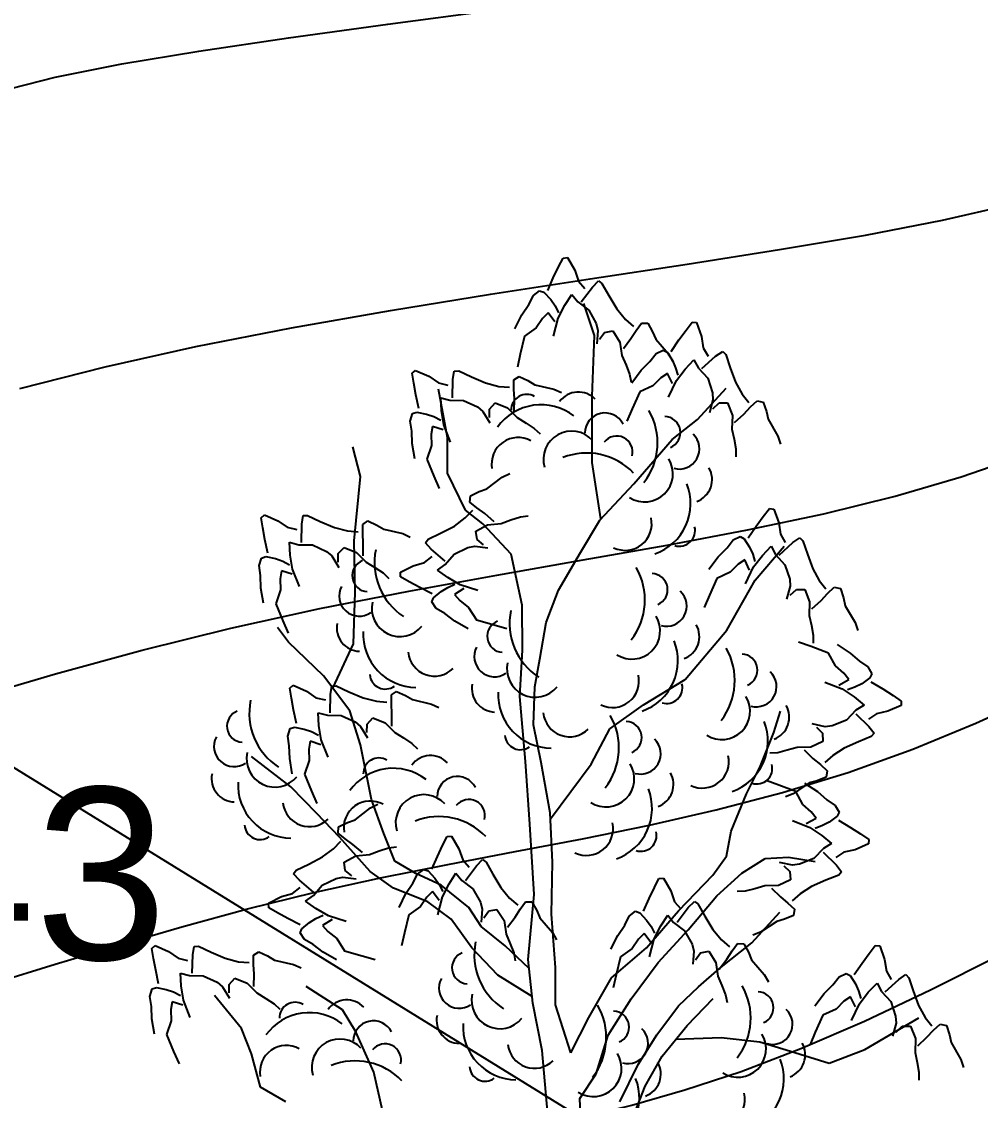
# Model space of a CAD drawing. Header units: millimetres. Extents: x 524954 to 526204, y 9523489 to 9524010.
# Drawn here: x 526092.49 to 526100.85, y 9523820.84 to 9523830.24 of the extents above; entities that cross this region are included whole.
import ezdxf
from ezdxf.enums import TextEntityAlignment as Align

# ---------------------------------------------------------------- set-up
doc = ezdxf.new("R2010")
doc.units = ezdxf.units.MM
doc.header["$PDMODE"] = 32
doc.header["$PDSIZE"] = 0.5
doc.linetypes.add('ACAD_ISO12W100', pattern=[21, 12, -3, 0, -3, 0, -3])
for name, color, linetype in [('Arbre', 34, 'ACAD_ISO12W100'), ('CN_01_00', 3, 'Continuous'), ('CN_02_00', 4, 'Continuous'), ('CN_10_00', 1, 'Continuous'), ('Route - Route de la corniche de Brazzaville - Tabulations', 7, 'Continuous'), ('TopoAlt polygo', 7, 'Continuous'), ('TOPOJIS polygo', 1, 'Continuous'), ('TopoMat polygo', 1, 'Continuous')]:
    doc.layers.add(name, color=color, linetype=linetype)
doc.styles.add('Arial 1.0', font='arial.ttf', dxfattribs={"width": 0.99, "height": 1})

# ---------------------------------------------------------------- blocks, each defined once
blk = doc.blocks.new('v088')
at = {"color": 3, "linetype": 'Continuous'}
for p, q in [((-0.0239, 12.3184), (0.0161, 12.3965)), ((0.0161, 12.3965), (0.0546, 12.3999)), ((0.0546, 12.3999), (0.1184, 12.2906)), ((-0.0686, 12.2238), (-0.0239, 12.3184)), ((0.1184, 12.2906), (0.1522, 12.1952)), ((-0.1179, 12.1126), (-0.0686, 12.2238)), ((0.1522, 12.1952), (0.2074, 12.1313)), ((0.1746, 12.0155), (0.2717, 12.1435)), ((0.2717, 12.1435), (0.3242, 12.1966)), ((0.3242, 12.1966), (0.3557, 12.1751)), ((0.3557, 12.1751), (0.415, 12.0689)), ((-0.2828, 11.9912), (-0.2428, 12.0693)), ((-0.2428, 12.0693), (-0.1881, 12.111)), ((-0.1881, 12.111), (-0.1505, 12.0986)), ((-0.1505, 12.0986), (-0.0915, 12.0354)), ((0.0317, 11.9844), (0.0922, 12.0781)), ((0.0922, 12.0781), (0.1437, 12.0135)), ((0.415, 12.0689), (0.4841, 11.9528)), ((-0.344, 11.9013), (-0.2828, 11.9912)), ((-0.0915, 12.0354), (-0.0536, 11.98)), ((-0.0536, 11.98), (-0.0225, 11.9193)), ((-0.0252, 11.8718), (0.0317, 11.9844)), ((0.1437, 12.0135), (0.2395, 11.9416)), ((0.4841, 11.9528), (0.5601, 11.8616)), ((-0.4033, 11.7804), (-0.344, 11.9013)), ((-0.1618, 11.8694), (-0.2169, 11.7884)), ((-0.1123, 11.9179), (-0.1618, 11.8694)), ((-0.0542, 11.8389), (-0.1123, 11.9179)), ((-0.066, 11.7153), (-0.0252, 11.8718)), ((0.2395, 11.9416), (0.3048, 11.8248)), ((0.5601, 11.8616), (0.6304, 11.8005)), ((-0.2169, 11.7884), (-0.3202, 11.714)), ((0.3048, 11.8248), (0.32, 11.7651)), ((0.32, 11.7651), (0.3106, 11.6498)), ((0.378, 11.7487), (0.4498, 11.7623)), ((0.4498, 11.7623), (0.5114, 11.6644)), ((0.6075, 11.6944), (0.6527, 11.7656)), ((0.6527, 11.7656), (0.6994, 11.8293)), ((0.6994, 11.8293), (0.7544, 11.828)), ((0.7544, 11.828), (0.796, 11.7537)), ((1.027, 11.683), (1.0886, 11.7676)), ((1.0886, 11.7676), (1.1424, 11.8368)), ((1.1424, 11.8368), (1.1809, 11.833)), ((1.1809, 11.833), (1.2232, 11.7138)), ((-0.3202, 11.714), (-0.3572, 11.5582)), ((0.3344, 11.6895), (0.378, 11.7487)), ((0.5114, 11.6644), (0.5299, 11.5465)), ((0.5418, 11.6075), (0.6075, 11.6944)), ((0.796, 11.7537), (0.824, 11.6885)), ((0.824, 11.6885), (0.9344, 11.5607)), ((0.9578, 11.583), (1.027, 11.683)), ((1.2232, 11.7138), (1.2386, 11.6137)), ((0.827, 11.5637), (0.8886, 11.5945)), ((0.8886, 11.5945), (0.9232, 11.5753)), ((0.9232, 11.5753), (0.9693, 11.5022)), ((1.2386, 11.6137), (1.2809, 11.5407)), ((1.3463, 11.5407), (1.4079, 11.583)), ((1.4079, 11.583), (1.4348, 11.556)), ((-0.3572, 11.5582), (-0.3824, 11.4437)), ((0.5299, 11.5465), (0.5653, 11.4632)), ((0.6962, 11.4176), (0.7732, 11.4945)), ((0.7732, 11.4945), (0.827, 11.5637)), ((0.9344, 11.5607), (0.97, 11.497)), ((0.9693, 11.5022), (0.9963, 11.4406)), ((1.0809, 11.4291), (1.1578, 11.5099)), ((1.1578, 11.5099), (1.1963, 11.4368)), ((1.2271, 11.433), (1.3463, 11.5407)), ((1.4348, 11.556), (1.4733, 11.4406)), ((-1.2987, 11.3921), (-1.2695, 11.4174)), ((-1.2853, 11.3054), (-1.2987, 11.3921)), ((-1.2695, 11.4174), (-1.1537, 11.3664)), ((-0.9434, 11.3371), (-0.9319, 11.4109)), ((-0.9319, 11.4109), (-0.8938, 11.412)), ((-0.8938, 11.412), (-0.7835, 11.3608)), ((0.5653, 11.4632), (0.5962, 11.3829)), ((0.5962, 11.3829), (0.6091, 11.3149)), ((0.6155, 11.3099), (0.6962, 11.4176)), ((0.927, 11.3906), (0.8693, 11.3522)), ((0.9693, 11.3022), (0.927, 11.3906)), ((0.9963, 11.4406), (1.0155, 11.3753)), ((1.004, 11.3291), (1.0809, 11.4291)), ((1.1963, 11.4368), (1.2771, 11.3483)), ((1.4733, 11.4406), (1.5194, 11.3137)), ((-1.266, 11.2026), (-1.2853, 11.3054)), ((-1.1537, 11.3664), (-1.0704, 11.3089)), ((-1.0704, 11.3089), (-0.9882, 11.2895)), ((-0.9469, 11.1764), (-0.9434, 11.3371)), ((-0.7835, 11.3608), (-0.6595, 11.3072)), ((-0.6595, 11.3072), (-0.5444, 11.2779)), ((-0.4131, 11.2545), (-0.4126, 11.3334)), ((-0.4126, 11.3334), (-0.3673, 11.3647)), ((-0.3673, 11.3647), (-0.2901, 11.3288)), ((-0.2901, 11.3288), (-0.2291, 11.2925)), ((-0.2291, 11.2925), (-0.0648, 11.2537)), ((0.8693, 11.3522), (0.8001, 11.2829)), ((0.9347, 11.1829), (1.004, 11.3291)), ((1.2771, 11.3483), (1.3194, 11.2214)), ((1.5194, 11.3137), (1.5771, 11.2099)), ((-1.2408, 11.0836), (-1.266, 11.2026)), ((-0.5444, 11.2779), (-0.4516, 11.2697)), ((-0.4079, 11.1703), (-0.4131, 11.2545)), ((-0.0648, 11.2537), (0.0014, 11.223)), ((0.6847, 11.2291), (0.6193, 11.0829)), ((0.8001, 11.2829), (0.6847, 11.2291)), ((1.3194, 11.2214), (1.3232, 11.1598)), ((1.5771, 11.2099), (1.6348, 11.1368)), ((-1.0503, 11.1789), (-0.9708, 11.1567)), ((-1.0444, 11.0675), (-1.0503, 11.1789)), ((-0.9708, 11.1567), (-0.851, 11.1547)), ((-0.851, 11.1547), (-0.7296, 11.0984)), ((-0.7296, 11.0984), (-0.6822, 11.0589)), ((-0.6257, 11.0796), (-0.5755, 11.1328)), ((-0.5755, 11.1328), (-0.4682, 11.0896)), ((-0.4102, 11.0614), (-0.4079, 11.1703)), ((1.3232, 11.1598), (1.2925, 11.0483)), ((1.3232, 11.0829), (1.3771, 11.1329)), ((1.3771, 11.1329), (1.4502, 11.1329)), ((1.4502, 11.1329), (1.4925, 11.0252)), ((1.5925, 11.0368), (1.6502, 11.0983)), ((1.6502, 11.0983), (1.7079, 11.1522)), ((1.7079, 11.1522), (1.7617, 11.1406)), ((1.7617, 11.1406), (1.7887, 11.0598)), ((-1.3166, 10.9752), (-1.2967, 11.0411)), ((-1.2967, 11.0411), (-1.2589, 11.0531)), ((-1.2589, 11.0531), (-1.1741, 11.0365)), ((-1.1741, 11.0365), (-1.1109, 11.0139)), ((-1.1109, 11.0139), (-1.0501, 10.983)), ((-1.0245, 10.9429), (-1.0444, 11.0675)), ((-0.6822, 11.0589), (-0.6222, 10.96)), ((-0.6263, 11.0061), (-0.6257, 11.0796)), ((-0.4682, 11.0896), (-0.3841, 11.005)), ((-0.3841, 11.005), (-0.3065, 10.9583)), ((0.6193, 11.0829), (0.5731, 10.9752)), ((1.4925, 11.0252), (1.4886, 10.906)), ((1.5117, 10.9637), (1.5925, 11.0368)), ((1.7887, 11.0598), (1.8041, 10.9906)), ((-1.3032, 10.8885), (-1.3166, 10.9752)), ((-1.122, 10.9292), (-1.1336, 10.8608)), ((-1.0286, 10.8992), (-1.122, 10.9292)), ((-0.9657, 10.7922), (-1.0245, 10.9429)), ((-0.3065, 10.9583), (-0.2344, 10.9114)), ((-0.2344, 10.9114), (-0.1841, 10.8638)), ((1.8041, 10.9906), (1.8887, 10.8444)), ((-1.3, 10.7798), (-1.3032, 10.8885)), ((-1.1336, 10.8608), (-1.1308, 10.7629)), ((1.4886, 10.906), (1.5079, 10.8175)), ((1.5079, 10.8175), (1.5233, 10.7329)), ((1.8887, 10.8444), (1.9118, 10.7752)), ((-1.2771, 10.6471), (-1.3, 10.7798)), ((-1.1308, 10.7629), (-1.1708, 10.642)), ((1.5233, 10.7329), (1.5233, 10.6636)), ((-1.1708, 10.642), (-1.1094, 10.4942)), ((-1.1094, 10.4942), (-1.0628, 10.3867)), ((-0.648, 10.3846), (-0.514, 10.4875)), ((-0.514, 10.4875), (-0.4484, 10.5194)), ((-0.7912, 10.3231), (-0.7146, 10.3603)), ((-0.7146, 10.3603), (-0.648, 10.3846)), ((-0.7957, 10.2682), (-0.7912, 10.3231)), ((-0.7348, 10.218), (-0.7957, 10.2682)), ((-2.6162, 10.1323), (-2.587, 10.1577)), ((-2.587, 10.1577), (-2.4712, 10.1066)), ((-0.8359, 10.1311), (-0.7709, 10.1978)), ((-0.6662, 10.1688), (-0.7348, 10.218)), ((-0.5833, 10.0982), (-0.6662, 10.1688)), ((1.7617, 10.1424), (1.8156, 10.2117)), ((1.8156, 10.2117), (1.8541, 10.2078)), ((1.8541, 10.2078), (1.8964, 10.0886)), ((-2.6028, 10.0456), (-2.6162, 10.1323)), ((-2.4712, 10.1066), (-2.3879, 10.0492)), ((-2.2643, 9.9167), (-2.2608, 10.0773)), ((-2.2608, 10.0773), (-2.2494, 10.1511)), ((-2.2494, 10.1511), (-2.2113, 10.1522)), ((-2.2113, 10.1522), (-2.101, 10.101)), ((-2.101, 10.101), (-1.977, 10.0475)), ((-1.7305, 9.9947), (-1.7301, 10.0737)), ((-1.7301, 10.0737), (-1.6848, 10.1049)), ((-1.6848, 10.1049), (-1.6075, 10.069)), ((-1.6075, 10.069), (-1.5466, 10.0327)), ((-0.9313, 10.0604), (-0.8359, 10.1311)), ((-0.7431, 10.0152), (-0.6418, 10.0712)), ((-0.6418, 10.0712), (-0.5231, 10.0829)), ((-0.5231, 10.0829), (-0.4378, 10.1134)), ((-0.4378, 10.1134), (-0.3559, 10.1397)), ((-0.3559, 10.1397), (-0.2873, 10.1487)), ((1.7002, 10.0578), (1.7617, 10.1424)), ((1.8964, 10.0886), (1.9118, 9.9886)), ((-2.5835, 9.9428), (-2.6028, 10.0456)), ((-2.3879, 10.0492), (-2.3057, 10.0298)), ((-1.977, 10.0475), (-1.8618, 10.0181)), ((-1.8618, 10.0181), (-1.7691, 10.0099)), ((-1.7254, 9.9105), (-1.7305, 9.9947)), ((-1.5466, 10.0327), (-1.3822, 9.9939)), ((-1.3822, 9.9939), (-1.316, 9.9632)), ((-1.1606, 9.945), (-1.0512, 9.9981)), ((-1.0512, 9.9981), (-0.9313, 10.0604)), ((-0.7336, 9.9427), (-0.7431, 10.0152)), ((1.5002, 9.9386), (1.5617, 9.9693)), ((1.5617, 9.9693), (1.5963, 9.9501)), ((1.631, 9.9578), (1.7002, 10.0578)), ((1.9118, 9.9886), (1.9541, 9.9155)), ((-2.5582, 9.8238), (-2.5835, 9.9428)), ((-2.3678, 9.9191), (-2.2883, 9.8969)), ((-2.3619, 9.8077), (-2.3678, 9.9191)), ((-2.2883, 9.8969), (-2.1685, 9.895)), ((-2.1685, 9.895), (-2.0471, 9.8386)), ((-1.7277, 9.8016), (-1.7254, 9.9105)), ((-1.1838, 9.9148), (-1.1606, 9.945)), ((-1.1339, 9.8592), (-1.1838, 9.9148)), ((-0.8138, 9.874), (-0.7533, 9.8858)), ((-0.7533, 9.8858), (-0.6387, 9.8698)), ((-0.677, 9.8958), (-0.7336, 9.9427)), ((1.4463, 9.8693), (1.5002, 9.9386)), ((1.5963, 9.9501), (1.6425, 9.877)), ((1.6425, 9.877), (1.6694, 9.8155)), ((1.7541, 9.8039), (1.831, 9.8847)), ((1.831, 9.8847), (1.8695, 9.8116)), ((1.9002, 9.8078), (2.0195, 9.9155)), ((2.0195, 9.9155), (2.081, 9.9578)), ((2.081, 9.9578), (2.1079, 9.9309)), ((2.1079, 9.9309), (2.1464, 9.8155)), ((-2.634, 9.7155), (-2.6142, 9.7814)), ((-2.6142, 9.7814), (-2.5764, 9.7933)), ((-2.5764, 9.7933), (-2.4916, 9.7768)), ((-2.3419, 9.6831), (-2.3619, 9.8077)), ((-2.0471, 9.8386), (-1.9997, 9.7992)), ((-1.9997, 9.7992), (-1.9397, 9.7002)), ((-1.9438, 9.7464), (-1.9432, 9.8199)), ((-1.9432, 9.8199), (-1.893, 9.873)), ((-1.893, 9.873), (-1.7856, 9.8299)), ((-1.7856, 9.8299), (-1.7015, 9.7452)), ((-1.1923, 9.7429), (-1.1254, 9.7944)), ((-1.0116, 9.755), (-1.1339, 9.8592)), ((-1.0114, 9.724), (-0.9342, 9.8156)), ((-0.9342, 9.8156), (-0.8138, 9.874)), ((1.2886, 9.6847), (1.3694, 9.7924)), ((1.3694, 9.7924), (1.4463, 9.8693)), ((1.6694, 9.8155), (1.6887, 9.7501)), ((1.6771, 9.7039), (1.7541, 9.8039)), ((1.8695, 9.8116), (1.9502, 9.7232)), ((2.1464, 9.8155), (2.1926, 9.6885)), ((-2.6206, 9.6288), (-2.634, 9.7155)), ((-2.4916, 9.7768), (-2.4283, 9.7541)), ((-2.4283, 9.7541), (-2.3676, 9.7232)), ((-1.7015, 9.7452), (-1.624, 9.6985)), ((-1.624, 9.6985), (-1.5519, 9.6516)), ((-1.4022, 9.6572), (-1.2895, 9.7147)), ((-1.2895, 9.7147), (-1.1923, 9.7429)), ((-1.0789, 9.6763), (-1.0114, 9.724)), ((1.5425, 9.727), (1.4733, 9.6578)), ((1.6002, 9.7655), (1.5425, 9.727)), ((1.6425, 9.677), (1.6002, 9.7655)), ((1.6079, 9.5578), (1.6771, 9.7039)), ((1.9502, 9.7232), (1.9925, 9.5962)), ((2.1926, 9.6885), (2.2503, 9.5847)), ((-2.6175, 9.52), (-2.6206, 9.6288)), ((-2.4395, 9.6694), (-2.4511, 9.6011)), ((-2.4511, 9.6011), (-2.4483, 9.5032)), ((-2.3461, 9.6395), (-2.4395, 9.6694)), ((-2.2831, 9.5325), (-2.3419, 9.6831)), ((-1.5519, 9.6516), (-1.5015, 9.6041)), ((-1.401, 9.6186), (-1.4022, 9.6572)), ((-1.3254, 9.5742), (-1.401, 9.6186)), ((-0.9888, 9.6106), (-1.0789, 9.6763)), ((-0.8796, 9.5473), (-0.9888, 9.6106)), ((1.3579, 9.6039), (1.2925, 9.4577)), ((1.4733, 9.6578), (1.3579, 9.6039)), ((1.9925, 9.5962), (1.9964, 9.5347)), ((-2.5946, 9.3874), (-2.6175, 9.52)), ((-2.4483, 9.5032), (-2.4883, 9.3823)), ((-1.2335, 9.5242), (-1.3254, 9.5742)), ((-1.1253, 9.4685), (-1.2335, 9.5242)), ((-1.0467, 9.4905), (-0.9892, 9.5252)), ((-0.9892, 9.5252), (-0.9269, 9.5527)), ((-0.8484, 9.5165), (-0.9306, 9.463)), ((-0.7257, 9.4976), (-0.8796, 9.5473)), ((1.9964, 9.5347), (1.9656, 9.4231)), ((1.9964, 9.4577), (2.0502, 9.5077)), ((2.0502, 9.5077), (2.1233, 9.5077)), ((2.1233, 9.5077), (2.1656, 9.4)), ((2.2503, 9.5847), (2.308, 9.5116)), ((2.3233, 9.4731), (2.381, 9.527)), ((2.381, 9.527), (2.4349, 9.5154)), ((2.4349, 9.5154), (2.4618, 9.4347)), ((-1.1278, 9.3984), (-1.1132, 9.4352)), ((-1.1132, 9.4352), (-1.0467, 9.4905)), ((-0.9306, 9.463), (-0.885, 9.4108)), ((-0.885, 9.4108), (-0.8073, 9.3511)), ((1.2925, 9.4577), (1.2463, 9.35)), ((2.1849, 9.3385), (2.2657, 9.4116)), ((2.2657, 9.4116), (2.3233, 9.4731)), ((2.4618, 9.4347), (2.4772, 9.3654)), ((-2.4883, 9.3823), (-2.4269, 9.2344)), ((-1.0892, 9.3413), (-1.1278, 9.3984)), ((-1.0136, 9.2969), (-1.0892, 9.3413)), ((-0.8073, 9.3511), (-0.7389, 9.2437)), ((2.1656, 9.4), (2.1618, 9.2808)), ((2.4772, 9.3654), (2.5618, 9.2193)), ((-2.4269, 9.2344), (-2.3802, 9.1269)), ((-0.9273, 9.2307), (-1.0136, 9.2969)), ((-0.81, 9.1646), (-0.9273, 9.2307)), ((-0.7389, 9.2437), (-0.5855, 9.1979)), ((2.1618, 9.2808), (2.181, 9.1923)), ((2.5618, 9.2193), (2.5849, 9.15)), ((-0.5855, 9.1979), (-0.4727, 9.1661)), ((2.181, 9.1923), (2.1964, 9.1077)), ((2.1801, 9.009), (2.0697, 9.0483)), ((2.1964, 9.1077), (2.1964, 9.0385)), ((2.3301, 8.953), (2.1801, 9.009)), ((2.3912, 8.8412), (2.3301, 8.953)), ((2.4064, 9.0272), (2.519, 8.9533)), ((2.519, 8.9533), (2.6006, 8.8814)), ((2.4646, 8.7765), (2.3912, 8.8412)), ((2.6006, 8.8814), (2.6731, 8.832)), ((2.5067, 8.7213), (2.4646, 8.7765)), ((2.6731, 8.832), (2.7077, 8.7725)), ((2.7077, 8.7725), (2.6907, 8.7368)), ((-2.3661, 8.6466), (-2.3369, 8.6719)), ((-2.3369, 8.6719), (-2.2212, 8.6209)), ((-2.0108, 8.5916), (-1.9993, 8.6654)), ((-1.9993, 8.6654), (-1.9613, 8.6665)), ((-1.9613, 8.6665), (-1.8509, 8.6153)), ((2.2998, 8.7005), (2.4501, 8.6406)), ((2.421, 8.6735), (2.5067, 8.7213)), ((2.5609, 8.6554), (2.4969, 8.632)), ((2.6207, 8.6861), (2.5609, 8.6554)), ((2.6907, 8.7368), (2.6207, 8.6861)), ((2.7005, 8.7027), (2.8047, 8.6399)), ((-2.3527, 8.5599), (-2.3661, 8.6466)), ((-2.3334, 8.4571), (-2.3527, 8.5599)), ((-2.2212, 8.6209), (-2.1379, 8.5634)), ((-2.1379, 8.5634), (-2.0557, 8.544)), ((-2.0143, 8.4309), (-2.0108, 8.5916)), ((-1.8509, 8.6153), (-1.7269, 8.5617)), ((-1.7269, 8.5617), (-1.6118, 8.5324)), ((-1.4805, 8.509), (-1.4801, 8.5879)), ((-1.4801, 8.5879), (-1.4347, 8.6192)), ((-1.4347, 8.6192), (-1.3575, 8.5833)), ((-1.3575, 8.5833), (-1.2966, 8.547)), ((2.4501, 8.6406), (2.5548, 8.5702)), ((2.5548, 8.5702), (2.6402, 8.4985)), ((2.8047, 8.6399), (2.8931, 8.5838)), ((2.8931, 8.5838), (2.9656, 8.5345)), ((-1.6118, 8.5324), (-1.519, 8.5242)), ((-1.4754, 8.4248), (-1.4805, 8.509)), ((-1.2966, 8.547), (-1.1322, 8.5082)), ((-1.1322, 8.5082), (-1.066, 8.4775)), ((2.6402, 8.4985), (2.5697, 8.4555)), ((2.9641, 8.4958), (2.8478, 8.4461)), ((2.9656, 8.5345), (2.9641, 8.4958)), ((-2.3082, 8.3381), (-2.3334, 8.4571)), ((-2.1178, 8.4334), (-2.0382, 8.4112)), ((-2.1118, 8.322), (-2.1178, 8.4334)), ((-2.0382, 8.4112), (-1.9184, 8.4092)), ((-1.9184, 8.4092), (-1.7971, 8.3529)), ((-1.6931, 8.3341), (-1.643, 8.3873)), ((-1.643, 8.3873), (-1.5356, 8.3441)), ((-1.4776, 8.3159), (-1.4754, 8.4248)), ((2.5697, 8.4555), (2.4865, 8.3693)), ((2.5678, 8.4245), (2.6828, 8.3123)), ((2.749, 8.4244), (2.6787, 8.3776)), ((2.8478, 8.4461), (2.749, 8.4244)), ((-2.384, 8.2298), (-2.3641, 8.2956)), ((-2.3641, 8.2956), (-2.3264, 8.3076)), ((-2.3264, 8.3076), (-2.2415, 8.291)), ((-2.2415, 8.291), (-2.1783, 8.2684)), ((-2.0919, 8.1974), (-2.1118, 8.322)), ((-1.7971, 8.3529), (-1.7497, 8.3134)), ((-1.7497, 8.3134), (-1.6897, 8.2145)), ((-1.6937, 8.2606), (-1.6931, 8.3341)), ((-1.5356, 8.3441), (-1.4515, 8.2595)), ((2.3013, 8.3113), (2.188, 8.335)), ((2.2245, 8.3065), (2.2778, 8.2559)), ((2.3625, 8.3191), (2.3013, 8.3113)), ((2.4865, 8.3693), (2.3625, 8.3191)), ((2.6828, 8.3123), (2.7289, 8.2536)), ((-2.3706, 8.1431), (-2.384, 8.2298)), ((-2.1895, 8.1837), (-2.2011, 8.1153)), ((-2.0961, 8.1537), (-2.1895, 8.1837)), ((-2.1783, 8.2684), (-2.1175, 8.2375)), ((-2.0331, 8.0467), (-2.0919, 8.1974)), ((-1.4515, 8.2595), (-1.374, 8.2128)), ((-1.374, 8.2128), (-1.3019, 8.1659)), ((2.2824, 8.183), (2.1776, 8.1339)), ((2.2778, 8.2559), (2.2824, 8.183)), ((2.7037, 8.225), (2.591, 8.1793)), ((2.7289, 8.2536), (2.7037, 8.225)), ((-2.3674, 8.0343), (-2.3706, 8.1431)), ((-2.2011, 8.1153), (-2.1982, 8.0174)), ((-1.3019, 8.1659), (-1.2515, 8.1184)), ((1.9713, 8.1055), (1.8878, 8.0848)), ((2.0584, 8.1303), (1.9713, 8.1055)), ((2.1776, 8.1339), (2.0584, 8.1303)), ((2.1174, 8.1109), (2.1954, 8.0349)), ((2.4672, 8.1253), (2.3672, 8.0611)), ((2.591, 8.1793), (2.4672, 8.1253)), ((-2.3445, 7.9016), (-2.3674, 8.0343)), ((-2.1982, 8.0174), (-2.2383, 7.8966)), ((1.8878, 8.0848), (1.8187, 8.0804)), ((2.1954, 8.0349), (2.2605, 7.9811)), ((2.3672, 8.0611), (2.2979, 7.9989)), ((2.2605, 7.9811), (2.3179, 7.927)), ((2.3179, 7.927), (2.3098, 7.8725)), ((-2.2383, 7.8966), (-2.1768, 7.7487)), ((1.8965, 7.8022), (1.7861, 7.8414)), ((2.1627, 7.8208), (2.0222, 7.7271)), ((2.1227, 7.8203), (2.2353, 7.7465)), ((2.2308, 7.8405), (2.1627, 7.8208)), ((2.3098, 7.8725), (2.2308, 7.8405)), ((-2.1768, 7.7487), (-2.1302, 7.6412)), ((2.0465, 7.7461), (1.8965, 7.8022)), ((2.0222, 7.7271), (1.9545, 7.6997)), ((2.1075, 7.6343), (2.0465, 7.7461)), ((2.2353, 7.7465), (2.3169, 7.6746)), ((-1.6632, 7.6026), (-1.5976, 7.6345)), ((2.1809, 7.5696), (2.1075, 7.6343)), ((2.3169, 7.6746), (2.3894, 7.6252)), ((2.3894, 7.6252), (2.424, 7.5657)), ((-1.7972, 7.4997), (-1.6632, 7.6026)), ((2.223, 7.5144), (2.1809, 7.5696)), ((2.407, 7.5299), (2.337, 7.4793)), ((2.424, 7.5657), (2.407, 7.5299)), ((-1.9448, 7.3833), (-1.9404, 7.4382)), ((-1.9404, 7.4382), (-1.8638, 7.4754)), ((-1.8638, 7.4754), (-1.7972, 7.4997)), ((2.0162, 7.4937), (2.1664, 7.4338)), ((2.1373, 7.4666), (2.223, 7.5144)), ((2.1664, 7.4338), (2.2711, 7.3633)), ((2.2772, 7.4485), (2.2132, 7.4252)), ((2.337, 7.4793), (2.2772, 7.4485)), ((2.4169, 7.4959), (2.521, 7.4331)), ((2.521, 7.4331), (2.6094, 7.377)), ((-1.8839, 7.3331), (-1.9448, 7.3833)), ((-1.0336, 7.2746), (-0.9936, 7.3527)), ((-0.9936, 7.3527), (-0.9551, 7.3561)), ((-0.9551, 7.3561), (-0.8913, 7.2468)), ((2.2711, 7.3633), (2.3565, 7.2916)), ((2.6094, 7.377), (2.6819, 7.3276)), ((-2.0805, 7.1754), (-1.985, 7.2461)), ((-1.985, 7.2461), (-1.9201, 7.3129)), ((-1.8154, 7.2839), (-1.8839, 7.3331)), ((-1.7325, 7.2133), (-1.8154, 7.2839)), ((-1.587, 7.2285), (-1.5051, 7.2548)), ((-1.5051, 7.2548), (-1.4365, 7.2638)), ((-1.0783, 7.18), (-1.0336, 7.2746)), ((-0.8913, 7.2468), (-0.8575, 7.1514)), ((2.286, 7.2486), (2.2028, 7.1624)), ((2.3565, 7.2916), (2.286, 7.2486)), ((2.6805, 7.289), (2.5641, 7.2392)), ((2.6819, 7.3276), (2.6805, 7.289)), ((-2.2004, 7.1132), (-2.0805, 7.1754)), ((-1.8923, 7.1303), (-1.791, 7.1862)), ((-1.791, 7.1862), (-1.6722, 7.1979)), ((-1.6722, 7.1979), (-1.587, 7.2285)), ((-1.1277, 7.0688), (-1.0783, 7.18)), ((-0.8575, 7.1514), (-0.8023, 7.0875)), ((-0.7381, 7.0997), (-0.6855, 7.1528)), ((-0.6855, 7.1528), (-0.654, 7.1313)), ((2.2028, 7.1624), (2.0788, 7.1122)), ((2.2841, 7.2177), (2.3991, 7.1055)), ((2.4653, 7.2176), (2.395, 7.1707)), ((2.5641, 7.2392), (2.4653, 7.2176)), ((-2.333, 7.0298), (-2.3098, 7.06)), ((-2.3098, 7.06), (-2.2004, 7.1132)), ((-1.8828, 7.0578), (-1.8923, 7.1303)), ((-1.8262, 7.0109), (-1.8828, 7.0578)), ((-1.2526, 7.0255), (-1.1978, 7.0672)), ((-1.1978, 7.0672), (-1.1602, 7.0548)), ((-1.1602, 7.0548), (-1.1012, 6.9916)), ((-0.8351, 6.9716), (-0.7381, 7.0997)), ((-0.654, 7.1313), (-0.5947, 7.0251)), ((2.0176, 7.1045), (1.9044, 7.1282)), ((1.9408, 7.0996), (1.9941, 7.049)), ((2.0788, 7.1122), (2.0176, 7.1045)), ((2.3991, 7.1055), (2.4452, 7.0467)), ((-2.283, 6.9743), (-2.333, 7.0298)), ((-2.1607, 6.8701), (-2.283, 6.9743)), ((-2.0833, 6.9307), (-1.963, 6.9891)), ((-1.963, 6.9891), (-1.9025, 7.0009)), ((-1.9025, 7.0009), (-1.7879, 6.9849)), ((-1.2925, 6.9474), (-1.2526, 7.0255)), ((-1.1012, 6.9916), (-1.0633, 6.9361)), ((-0.978, 6.9406), (-0.9175, 7.0343)), ((-0.9175, 7.0343), (-0.8661, 6.9697)), ((-0.8661, 6.9697), (-0.7702, 6.8978)), ((-0.5947, 7.0251), (-0.5257, 6.909)), ((0.8128, 6.9092), (0.8527, 6.9872)), ((0.8527, 6.9872), (0.8913, 6.9906)), ((0.8913, 6.9906), (0.9551, 6.8814)), ((1.9988, 6.9761), (1.8939, 6.9271)), ((1.9941, 7.049), (1.9988, 6.9761)), ((2.3073, 6.9725), (2.1835, 6.9184)), ((2.4201, 7.0181), (2.3073, 6.9725)), ((2.4452, 7.0467), (2.4201, 7.0181)), ((-2.3415, 6.858), (-2.2745, 6.9095)), ((-2.1606, 6.8391), (-2.0833, 6.9307)), ((-1.3538, 6.8575), (-1.2925, 6.9474)), ((-1.122, 6.8741), (-1.1715, 6.8255)), ((-1.0639, 6.7951), (-1.122, 6.8741)), ((-1.0633, 6.9361), (-1.0322, 6.8755)), ((-1.0349, 6.828), (-0.978, 6.9406)), ((-0.7702, 6.8978), (-0.705, 6.781)), ((-0.5257, 6.909), (-0.4496, 6.8178)), ((0.7681, 6.8145), (0.8128, 6.9092)), ((0.9551, 6.8814), (0.9888, 6.786)), ((1.6041, 6.8779), (1.535, 6.8736)), ((1.6876, 6.8986), (1.6041, 6.8779)), ((1.7747, 6.9234), (1.6876, 6.8986)), ((1.8939, 6.9271), (1.7747, 6.9234)), ((1.8337, 6.904), (1.9118, 6.828)), ((2.1835, 6.9184), (2.0835, 6.8543)), ((-2.5514, 6.7723), (-2.4387, 6.8298)), ((-2.5502, 6.7337), (-2.5514, 6.7723)), ((-2.4387, 6.8298), (-2.3415, 6.858)), ((-2.228, 6.7914), (-2.1606, 6.8391)), ((-2.1379, 6.7256), (-2.228, 6.7914)), ((-1.413, 6.7366), (-1.3538, 6.8575)), ((-1.1715, 6.8255), (-1.2266, 6.7446)), ((-1.0757, 6.6715), (-1.0349, 6.828)), ((-0.705, 6.781), (-0.6897, 6.7213)), ((-0.4496, 6.8178), (-0.3793, 6.7567)), ((-0.357, 6.7218), (-0.3104, 6.7855)), ((-0.3104, 6.7855), (-0.2553, 6.7842)), ((-0.2553, 6.7842), (-0.2138, 6.7099)), ((0.7187, 6.7034), (0.7681, 6.8145)), ((0.9888, 6.786), (1.0441, 6.7221)), ((1.1083, 6.7343), (1.1609, 6.7873)), ((1.1609, 6.7873), (1.1923, 6.7659)), ((1.9118, 6.828), (1.9768, 6.7743)), ((1.9768, 6.7743), (2.0342, 6.7201)), ((2.0835, 6.8543), (2.0142, 6.7921)), ((-2.4746, 6.6893), (-2.5502, 6.7337)), ((-2.3827, 6.6392), (-2.4746, 6.6893)), ((-2.0288, 6.6624), (-2.1379, 6.7256)), ((-1.2266, 6.7446), (-1.3299, 6.6702)), ((-0.6897, 6.7213), (-0.6991, 6.6059)), ((-0.6753, 6.6457), (-0.6318, 6.7049)), ((-0.6318, 6.7049), (-0.56, 6.7185)), ((-0.56, 6.7185), (-0.4983, 6.6206)), ((-0.4022, 6.6506), (-0.357, 6.7218)), ((-0.2138, 6.7099), (-0.1857, 6.6447)), ((0.5938, 6.6601), (0.6485, 6.7018)), ((0.6485, 6.7018), (0.6861, 6.6893)), ((0.6861, 6.6893), (0.7451, 6.6262)), ((1.0112, 6.6062), (1.1083, 6.7343)), ((1.1923, 6.7659), (1.2517, 6.6597)), ((2.0342, 6.7201), (2.0261, 6.6656)), ((-2.2745, 6.5836), (-2.3827, 6.6392)), ((-2.2624, 6.5503), (-2.1959, 6.6055)), ((-2.1959, 6.6055), (-2.1384, 6.6402)), ((-2.1384, 6.6402), (-2.076, 6.6678)), ((-1.9976, 6.6315), (-2.0798, 6.5781)), ((-1.8748, 6.6127), (-2.0288, 6.6624)), ((-1.3299, 6.6702), (-1.3669, 6.5144)), ((-0.4983, 6.6206), (-0.4798, 6.5027)), ((-0.4679, 6.5637), (-0.4022, 6.6506)), ((-0.1857, 6.6447), (-0.0753, 6.5169)), ((0.5538, 6.582), (0.5938, 6.6601)), ((0.7451, 6.6262), (0.7831, 6.5707)), ((0.8684, 6.5752), (0.9289, 6.6689)), ((0.9289, 6.6689), (0.9803, 6.6043)), ((0.9803, 6.6043), (1.0762, 6.5324)), ((1.2517, 6.6597), (1.3207, 6.5436)), ((1.879, 6.6139), (1.7385, 6.5203)), ((1.9472, 6.6337), (1.879, 6.6139)), ((2.0261, 6.6656), (1.9472, 6.6337)), ((-2.2769, 6.5134), (-2.2624, 6.5503)), ((-2.2384, 6.4564), (-2.2769, 6.5134)), ((-2.0798, 6.5781), (-2.0342, 6.5259)), ((-2.0342, 6.5259), (-1.9565, 6.4662)), ((-1.3669, 6.5144), (-1.3922, 6.3999)), ((-0.4798, 6.5027), (-0.4444, 6.4194)), ((-0.0753, 6.5169), (-0.0397, 6.4532)), ((0.4333, 6.3712), (0.4926, 6.4921)), ((0.4926, 6.4921), (0.5538, 6.582)), ((0.7244, 6.5087), (0.6749, 6.4601)), ((0.7824, 6.4297), (0.7244, 6.5087)), ((0.7831, 6.5707), (0.8142, 6.5101)), ((0.8114, 6.4626), (0.8684, 6.5752)), ((1.0762, 6.5324), (1.1414, 6.4156)), ((1.3207, 6.5436), (1.3968, 6.4523)), ((1.7385, 6.5203), (1.6708, 6.4929)), ((-3.5682, 6.3771), (-3.539, 6.4025)), ((-3.539, 6.4025), (-3.4232, 6.3514)), ((-3.2129, 6.3221), (-3.2014, 6.3959)), ((-3.2014, 6.3959), (-3.1633, 6.397)), ((-3.1633, 6.397), (-3.053, 6.3458)), ((-2.1628, 6.412), (-2.2384, 6.4564)), ((-2.0765, 6.3457), (-2.1628, 6.412)), ((-1.9565, 6.4662), (-1.8881, 6.3588)), ((-0.4444, 6.4194), (-0.4135, 6.3391)), ((0.6749, 6.4601), (0.6198, 6.3792)), ((0.7707, 6.306), (0.8114, 6.4626)), ((1.1414, 6.4156), (1.1567, 6.3559)), ((1.3968, 6.4523), (1.4671, 6.3913)), ((1.4894, 6.3564), (1.536, 6.4201)), ((1.536, 6.4201), (1.5911, 6.4188)), ((1.5911, 6.4188), (1.6326, 6.3444)), ((2.6849, 6.3343), (2.7388, 6.4036)), ((2.7388, 6.4036), (2.7772, 6.3997)), ((2.7772, 6.3997), (2.8196, 6.2805)), ((-3.5548, 6.2904), (-3.5682, 6.3771)), ((-3.4232, 6.3514), (-3.3399, 6.2939)), ((-3.2164, 6.1615), (-3.2129, 6.3221)), ((-3.053, 6.3458), (-2.929, 6.2922)), ((-2.6826, 6.2395), (-2.6821, 6.3185)), ((-2.6821, 6.3185), (-2.6368, 6.3497)), ((-2.6368, 6.3497), (-2.5596, 6.3138)), ((-2.5596, 6.3138), (-2.4986, 6.2775)), ((-1.9592, 6.2797), (-2.0765, 6.3457)), ((-1.8881, 6.3588), (-1.7347, 6.313)), ((-1.7347, 6.313), (-1.6219, 6.2812)), ((-0.4135, 6.3391), (-0.4006, 6.2711)), ((0.5164, 6.3047), (0.4795, 6.1489)), ((0.6198, 6.3792), (0.5164, 6.3047)), ((1.1567, 6.3559), (1.1472, 6.2405)), ((1.171, 6.2803), (1.2146, 6.3394)), ((1.2146, 6.3394), (1.2864, 6.3531)), ((1.2864, 6.3531), (1.3481, 6.2552)), ((1.4442, 6.2852), (1.4894, 6.3564)), ((1.6326, 6.3444), (1.6606, 6.2793)), ((2.6234, 6.2497), (2.6849, 6.3343)), ((-3.5355, 6.1876), (-3.5548, 6.2904)), ((-3.3399, 6.2939), (-3.2577, 6.2746)), ((-2.929, 6.2922), (-2.8139, 6.2629)), ((-2.8139, 6.2629), (-2.7211, 6.2547)), ((-2.6774, 6.1553), (-2.6826, 6.2395)), ((-2.4986, 6.2775), (-2.3343, 6.2387)), ((-2.3343, 6.2387), (-2.2681, 6.208)), ((1.3481, 6.2552), (1.3665, 6.1373)), ((1.3784, 6.1983), (1.4442, 6.2852)), ((1.6606, 6.2793), (1.771, 6.1515)), ((2.5541, 6.1497), (2.6234, 6.2497)), ((2.8196, 6.2805), (2.8349, 6.1805)), ((-3.5103, 6.0686), (-3.5355, 6.1876)), ((-3.3198, 6.1639), (-3.2403, 6.1417)), ((-3.3139, 6.0525), (-3.3198, 6.1639)), ((-3.2403, 6.1417), (-3.1205, 6.1398)), ((-3.1205, 6.1398), (-2.9991, 6.0834)), ((-2.8952, 6.0647), (-2.845, 6.1178)), ((-2.845, 6.1178), (-2.7377, 6.0747)), ((-2.6797, 6.0464), (-2.6774, 6.1553)), ((0.4795, 6.1489), (0.4542, 6.0345)), ((1.3665, 6.1373), (1.4019, 6.054)), ((1.771, 6.1515), (1.8066, 6.0878)), ((2.3695, 6.0612), (2.4234, 6.1305)), ((2.4234, 6.1305), (2.4849, 6.1612)), ((2.4849, 6.1612), (2.5195, 6.142)), ((2.5195, 6.142), (2.5657, 6.0689)), ((2.8349, 6.1805), (2.8773, 6.1074)), ((2.9427, 6.1074), (3.0042, 6.1497)), ((3.0042, 6.1497), (3.0311, 6.1228)), ((3.0311, 6.1228), (3.0696, 6.0074)), ((-3.5861, 5.9603), (-3.5662, 6.0262)), ((-3.5662, 6.0262), (-3.5284, 6.0381)), ((-3.5284, 6.0381), (-3.4436, 6.0215)), ((-3.4436, 6.0215), (-3.3804, 5.9989)), ((-3.294, 5.9279), (-3.3139, 6.0525)), ((-2.9991, 6.0834), (-2.9517, 6.044)), ((-2.9517, 6.044), (-2.8917, 5.945)), ((-2.8958, 5.9912), (-2.8952, 6.0647)), ((-2.7377, 6.0747), (-2.6536, 5.99)), ((1.4019, 6.054), (1.4328, 5.9737)), ((2.2926, 5.9843), (2.3695, 6.0612)), ((2.5657, 6.0689), (2.5926, 6.0074)), ((2.6772, 5.9958), (2.7542, 6.0766)), ((2.7542, 6.0766), (2.7926, 6.0035)), ((2.8234, 5.9997), (2.9427, 6.1074)), ((-3.5727, 5.8736), (-3.5861, 5.9603)), ((-3.3804, 5.9989), (-3.3196, 5.968)), ((-3.2352, 5.7773), (-3.294, 5.9279)), ((-2.6536, 5.99), (-2.576, 5.9433)), ((-2.576, 5.9433), (-2.5039, 5.8964)), ((1.4328, 5.9737), (1.4458, 5.9057)), ((2.2118, 5.8766), (2.2926, 5.9843)), ((2.5234, 5.9574), (2.4657, 5.9189)), ((2.5657, 5.8689), (2.5234, 5.9574)), ((2.5926, 6.0074), (2.6118, 5.942)), ((2.6003, 5.8958), (2.6772, 5.9958)), ((2.7926, 6.0035), (2.8734, 5.9151)), ((3.0696, 6.0074), (3.1158, 5.8804)), ((-3.5695, 5.7648), (-3.5727, 5.8736)), ((-3.3915, 5.9142), (-3.4031, 5.8459)), ((-3.4031, 5.8459), (-3.4003, 5.748)), ((-3.2981, 5.8843), (-3.3915, 5.9142)), ((-2.5039, 5.8964), (-2.4536, 5.8489)), ((2.3964, 5.8497), (2.281, 5.7958)), ((2.4657, 5.9189), (2.3964, 5.8497)), ((2.5311, 5.7497), (2.6003, 5.8958)), ((2.8734, 5.9151), (2.9157, 5.7881)), ((3.1158, 5.8804), (3.1734, 5.7766)), ((-3.5466, 5.6322), (-3.5695, 5.7648)), ((-3.4003, 5.748), (-3.4403, 5.6271)), ((2.281, 5.7958), (2.2156, 5.6496)), ((2.9157, 5.7881), (2.9196, 5.7266)), ((3.1734, 5.7766), (3.2311, 5.7035)), ((2.2156, 5.6496), (2.1695, 5.5419)), ((2.9196, 5.7266), (2.8888, 5.615)), ((2.9196, 5.6496), (2.9734, 5.6996)), ((2.9734, 5.6996), (3.0465, 5.6996)), ((3.0465, 5.6996), (3.0888, 5.5919)), ((3.1888, 5.6035), (3.2465, 5.665)), ((3.2465, 5.665), (3.3042, 5.7189)), ((3.3042, 5.7189), (3.3581, 5.7073)), ((3.3581, 5.7073), (3.385, 5.6266)), ((-3.4403, 5.6271), (-3.3789, 5.4792)), ((3.0888, 5.5919), (3.085, 5.4727)), ((3.1081, 5.5304), (3.1888, 5.6035)), ((3.385, 5.6266), (3.4004, 5.5573)), ((3.4004, 5.5573), (3.485, 5.4112)), ((-3.3789, 5.4792), (-3.3323, 5.3717)), ((3.085, 5.4727), (3.1042, 5.3842)), ((3.1042, 5.3842), (3.1196, 5.2996)), ((3.485, 5.4112), (3.5081, 5.3419)), ((3.1196, 5.2996), (3.1196, 5.2304))]:
    blk.add_line(p, q, dxfattribs=at)
at = {"linetype": 'Continuous'}
for p, q in [((0.2897, 11.7219), (0.1969, 11.9998)), ((0.2697, 11.1929), (0.2897, 11.7219)), ((-0.9914, 10.8307), (-1.0686, 11.252)), ((0.2693, 10.6145), (0.2697, 11.1929)), ((1.1882, 10.9882), (1.4374, 11.2608)), ((0.9679, 10.8157), (1.1882, 10.9882)), ((-0.9911, 10.5198), (-0.9914, 10.8307)), ((0.6339, 10.4293), (0.9679, 10.8157)), ((-1.7492, 10.4915), (-1.8168, 10.7513)), ((0.3448, 10.1217), (0.2693, 10.6145)), ((-1.8059, 9.9306), (-1.7492, 10.4915)), ((-0.8352, 10.1996), (-0.9911, 10.5198)), ((0.3358, 10.1122), (0.6339, 10.4293)), ((-0.6834, 10.0784), (-0.8352, 10.1996)), ((-0.4354, 9.8162), (-0.6834, 10.0784)), ((0.1676, 9.8288), (0.3358, 10.1122)), ((-1.7966, 9.483), (-1.8059, 9.9306)), ((1.6901, 9.587), (1.945, 9.8846)), ((-0.339, 9.3704), (-0.4354, 9.8162)), ((-0.0246, 9.5014), (0.1676, 9.8288)), ((-0.1306, 9.2193), (-0.0246, 9.5014)), ((1.4442, 9.1527), (1.6901, 9.587)), ((-1.8121, 9.0349), (-1.7966, 9.483)), ((-0.337, 8.9787), (-0.339, 9.3704)), ((-0.1861, 8.901), (-0.1306, 9.2193)), ((-2.3783, 9.048), (-2.4742, 9.1766)), ((1.08, 8.7222), (1.4442, 9.1527)), ((-2.0737, 8.7558), (-2.3783, 9.048)), ((-1.992, 8.6473), (-1.8121, 9.0349)), ((-0.3597, 8.574), (-0.337, 8.9787)), ((-0.2308, 8.6575), (-0.1861, 8.901)), ((-1.8434, 8.4497), (-2.0737, 8.7558)), ((-0.2426, 8.3277), (-0.2308, 8.6575)), ((0.7177, 8.5032), (1.08, 8.7222)), ((-0.3105, 8.0091), (-0.3597, 8.574)), ((0.4236, 8.2918), (0.7177, 8.5032)), ((-1.7501, 8.1531), (-1.8434, 8.4497)), ((1.8546, 8.2596), (1.9129, 8.4473)), ((-0.1735, 7.9995), (-0.2426, 8.3277)), ((0.2621, 7.9837), (0.4236, 8.2918)), ((1.7363, 7.971), (1.8546, 8.2596)), ((-1.6531, 7.6763), (-1.7501, 8.1531)), ((-2.3581, 7.786), (-2.6995, 8.0525)), ((-0.2742, 7.4626), (-0.3105, 8.0091)), ((-0.0959, 7.5596), (-0.1735, 7.9995)), ((-0.0934, 7.5087), (0.2621, 7.9837)), ((1.617, 7.726), (1.7363, 7.971)), ((-2.1294, 7.5544), (-2.3581, 7.786)), ((1.4808, 7.3998), (1.617, 7.726)), ((-1.5474, 7.38), (-1.6531, 7.6763)), ((-1.9323, 7.3471), (-2.1294, 7.5544)), ((-0.0745, 7.1309), (-0.0959, 7.5596)), ((-0.2365, 6.8477), (-0.2742, 7.4626)), ((-1.6648, 7.048), (-1.9323, 7.3471)), ((-1.4491, 7.1395), (-1.5474, 7.38)), ((1.4418, 7.1813), (1.4808, 7.3998)), ((1.3209, 7.0171), (1.4418, 7.1813)), ((1.5755, 7.0348), (1.778, 7.1634)), ((1.778, 7.1634), (1.983, 7.1739)), ((1.983, 7.1739), (2.2139, 7.1352)), ((-1.2665, 7.0314), (-1.4491, 7.1395)), ((-0.0837, 6.6768), (-0.0745, 7.1309)), ((-1.4628, 6.9029), (-1.6648, 7.048)), ((-1.0467, 6.9303), (-1.2665, 7.0314)), ((1.0227, 6.7061), (1.3209, 7.0171)), ((1.3557, 6.8374), (1.5755, 7.0348)), ((-1.1618, 6.7848), (-1.4628, 6.9029)), ((-0.8063, 6.7363), (-1.0467, 6.9303)), ((-0.9597, 6.6336), (-1.1618, 6.7848)), ((-0.2869, 6.2807), (-0.2365, 6.8477)), ((1.107, 6.54), (1.3557, 6.8374)), ((-0.6972, 6.5707), (-0.8063, 6.7363)), ((0.7433, 6.3831), (1.0227, 6.7061)), ((1.6628, 6.4272), (1.906, 6.6935)), ((-0.7803, 6.3824), (-0.9597, 6.6336)), ((-0.0491, 6.2111), (-0.0837, 6.6768)), ((-0.4884, 6.4009), (-0.6972, 6.5707)), ((0.8455, 6.2546), (1.107, 6.54)), ((-0.2789, 6.2036), (-0.4884, 6.4009)), ((1.3814, 6.2037), (1.6628, 6.4272)), ((-0.5514, 6.1446), (-0.7803, 6.3824)), ((0.4379, 6.1217), (0.7433, 6.3831)), ((-0.2479, 5.9022), (-0.2869, 6.2807)), ((-0.0486, 5.8877), (-0.0491, 6.2111)), ((0.6096, 5.9388), (0.8455, 6.2546)), ((-0.2539, 5.9607), (-0.5514, 6.1446)), ((0.2399, 5.7756), (0.4379, 6.1217)), ((1.1982, 6.0444), (1.3814, 6.2037)), ((-1.9071, 5.8427), (-2.2223, 6.0475)), ((1.0213, 5.879), (1.1982, 6.0444)), ((-2.7868, 5.6812), (-3.0229, 5.9686)), ((0.4109, 5.6237), (0.6096, 5.9388)), ((1.0995, 5.7065), (1.3247, 5.9413)), ((-1.7911, 5.6523), (-1.9071, 5.8427)), ((-0.1646, 5.4873), (-0.2479, 5.9022)), ((0.0846, 5.4676), (-0.0486, 5.8877)), ((0.8338, 5.6263), (1.0213, 5.879)), ((0.0846, 5.4676), (0.2399, 5.7756)), ((2.6462, 5.4963), (3.1193, 5.7735)), ((-2.7013, 5.4591), (-2.7868, 5.6812)), ((-1.6346, 5.3011), (-1.7911, 5.6523)), ((0.8812, 5.4407), (1.0995, 5.7065)), ((0.3061, 5.2857), (0.4109, 5.6237)), ((0.6713, 5.3679), (0.8338, 5.6263)), ((1.0006, 5.5861), (1.394, 5.6007)), ((1.394, 5.6007), (1.7306, 5.5642)), ((1.7306, 5.5642), (1.9997, 5.4827)), ((-2.6206, 5.1685), (-2.7013, 5.4591)), ((-0.1073, 4.8293), (-0.1646, 5.4873)), ((1.9997, 5.4827), (2.3377, 5.3779)), ((2.3377, 5.3779), (2.6462, 5.4963)), ((0.5102, 5.0412), (0.6713, 5.3679)), ((0.7312, 5.1764), (0.8812, 5.4407)), ((-1.5592, 4.9668), (-1.6346, 5.3011)), ((0.1613, 5.0712), (0.3061, 5.2857)), ((0.6191, 4.888), (0.7312, 5.1764)), ((-2.4003, 5.0425), (-2.6206, 5.1685)), ((0.1717, 4.8724), (0.1613, 5.0712))]:
    blk.add_line(p, q, dxfattribs=at)
at = {"color": 3, "linetype": 'Continuous'}
for centre, major_axis, start_param, end_param in [((-0.3005, 11.0717), (0.0964, 0.0964), 0.254619, 2.377018), ((0.1501, 11.0237), (0.1445, 0.1445), 6.263619, 7.998733), ((-0.1756, 10.6509), (0.3298, 0.3298), 0.12682, 1.733702), ((0.3829, 10.8698), (-0.1246, 0.1246), 4.396235, 7.060094), ((0.2754, 10.7857), (0.3995, 0.3995), 4.836335, 6.022049), ((0.8987, 10.8757), (0.099, 0.099), 4.31771, 7.031286), ((0.0911, 10.6412), (0.1741, 0.1741), 6.236163, 8.918901), ((-0.3757, 10.5998), (0.1641, 0.1641), 0.282297, 2.520721), ((0.4834, 10.7051), (-0.099, 0.099), 3.680741, 6.394318), ((1.0287, 10.7332), (-0.1246, 0.1246), 2.081137, 4.744996), ((0.2226, 10.1318), (-0.3995, 0.3995), 4.689978, 5.875693), ((0.7276, 10.5169), (-0.1741, 0.1741), 1.793126, 4.475865), ((1.1114, 10.4666), (-0.1445, 0.1445), 2.713295, 4.448408), ((0.6623, 10.2582), (-0.3298, 0.3298), 2.69514, 4.302022), ((0.5573, 10.0804), (0.1641, 0.1641), 3.478918, 5.717341), ((1.0314, 10.0206), (0.0964, 0.0964), 3.62262, 5.745019), ((-1.0632, 9.7428), (0.3995, 0.3995), 2.158504, 3.344219), ((-1.6825, 9.6282), (-0.099, 0.099), -0.421529, 2.292047), ((0.1648, 9.4153), (0.3995, 0.3995), 4.836335, 6.022049), ((0.7881, 9.5054), (-0.099, 0.099), 2.746913, 5.46049), ((-1.7599, 9.4514), (-0.1246, 0.1246), 0.293965, 2.957824), ((0.9181, 9.3628), (0.1246, 0.1246), 3.651933, 6.315792), ((-1.4053, 9.3432), (0.1741, 0.1741), 2.133893, 4.816631), ((0.1148, 9.2139), (-0.3995, 0.3995), 0.587708, 1.773422), ((-0.5045, 9.0993), (0.099, 0.099), 1.149268, 3.862844), ((0.617, 9.1466), (-0.1741, 0.1741), 1.793126, 4.475865), ((-1.7527, 9.1724), (-0.1445, 0.1445), 0.590553, 2.325666), ((-1.2605, 9.1191), (0.3298, 0.3298), 2.307735, 3.914618), ((1.0008, 9.0963), (-0.1445, 0.1445), 2.713295, 4.448408), ((0.5518, 8.8878), (-0.3298, 0.3298), 2.69514, 4.302022), ((-1.1039, 8.9843), (0.1641, 0.1641), 2.463212, 4.701636), ((-0.5819, 8.9225), (0.1246, 0.1246), 1.864761, 4.52862), ((0.9486, 8.7133), (-0.3995, 0.3995), 3.265538, 4.451253), ((1.5719, 8.8034), (0.099, 0.099), 4.31771, 7.031286), ((-0.2273, 8.8143), (0.1741, 0.1741), 2.133893, 4.816631), ((-1.5338, 8.7756), (0.0964, 0.0964), 2.435534, 4.557933), ((0.4467, 8.71), (-0.1641, 0.1641), 1.908121, 4.146545), ((1.7019, 8.6608), (0.1246, 0.1246), 3.651933, 6.315792), ((-0.5746, 8.6435), (0.1445, 0.1445), 2.161349, 3.896462), ((0.9208, 8.6502), (0.0964, 0.0964), 3.62262, 5.745019), ((-0.0825, 8.5902), (0.3298, 0.3298), 2.307735, 3.914618), ((1.4008, 8.4446), (0.1741, 0.1741), 3.363922, 6.046661), ((-2.1547, 8.4302), (0.3995, 0.3995), 2.158504, 3.344219), ((1.7845, 8.3943), (-0.1445, 0.1445), 2.713295, 4.448408), ((-2.774, 8.3155), (-0.099, 0.099), -0.421529, 2.292047), ((0.0741, 8.4554), (0.1641, 0.1641), 2.463212, 4.701636), ((-0.0612, 8.1267), (-0.3995, 0.3995), 3.265538, 4.451253), ((0.5622, 8.2168), (0.099, 0.099), 4.31771, 7.031286), ((1.3355, 8.1858), (-0.3298, 0.3298), 2.69514, 4.302022), ((-2.8514, 8.1388), (-0.1246, 0.1246), 0.293965, 2.957824), ((-0.3558, 8.2467), (0.0964, 0.0964), 2.435534, 4.557933), ((0.6922, 8.0742), (-0.1246, 0.1246), 2.081137, 4.744996), ((-2.4968, 8.0306), (0.1741, 0.1741), 2.133893, 4.816631), ((-1.5891, 7.9031), (0.0964, 0.0964), 0.254619, 2.377018), ((-1.1385, 7.8551), (-0.1445, 0.1445), 4.692823, 6.427936), ((1.2305, 8.008), (0.1641, 0.1641), 3.478918, 5.717341), ((-2.8441, 7.8598), (-0.1445, 0.1445), 0.590553, 2.325666), ((-1.4642, 7.4823), (0.3298, 0.3298), 0.12682, 1.733702), ((0.391, 7.858), (0.1741, 0.1741), 3.363922, 6.046661), ((0.7748, 7.8077), (-0.1445, 0.1445), 2.713295, 4.448408), ((1.7045, 7.9482), (-0.0964, 0.0964), 2.051824, 4.174223), ((-2.352, 7.8064), (0.3298, 0.3298), 2.307735, 3.914618), ((-0.9057, 7.7012), (0.1246, 0.1246), 5.967031, 8.63089), ((-1.1975, 7.4726), (-0.1741, 0.1741), 4.665366, 7.348105), ((0.3258, 7.5992), (0.3298, 0.3298), 4.265936, 5.872819), ((-2.1954, 7.6717), (0.1641, 0.1641), 2.463212, 4.701636), ((-1.6643, 7.4312), (-0.1641, 0.1641), -1.288499, 0.949924), ((-0.8052, 7.5365), (-0.099, 0.099), 3.680741, 6.394318), ((-1.0661, 6.9632), (-0.3995, 0.3995), 4.689978, 5.875693), ((-2.6253, 7.463), (0.0964, 0.0964), 2.435534, 4.557933), ((0.2207, 7.4214), (0.1641, 0.1641), 3.478918, 5.717341), ((0.6948, 7.3616), (-0.0964, 0.0964), 2.051824, 4.174223), ((-0.1929, 6.3242), (-0.3995, 0.3995), 0.587708, 1.773422), ((-0.8122, 6.2095), (-0.099, 0.099), -0.421529, 2.292047), ((-0.8896, 6.0328), (0.1246, 0.1246), 1.864761, 4.52862), ((1.088, 5.7707), (-0.3995, 0.3995), 3.265538, 4.451253), ((-1.8693, 5.7251), (0.1445, 0.1445), 6.263619, 7.998733), ((-0.535, 5.9246), (0.1741, 0.1741), 2.133893, 4.816631), ((1.7113, 5.8608), (0.099, 0.099), 4.31771, 7.031286), ((-2.1951, 5.3523), (0.3298, 0.3298), 0.12682, 1.733702), ((-2.32, 5.773), (0.0964, 0.0964), 0.254619, 2.377018), ((-0.1718, 5.6024), (0.3995, 0.3995), 4.836335, 6.022049), ((0.4516, 5.6925), (0.099, 0.099), 4.31771, 7.031286), ((1.8413, 5.7182), (-0.1246, 0.1246), 2.081137, 4.744996), ((-1.6366, 5.5711), (-0.1246, 0.1246), 4.396235, 7.060094), ((-0.8824, 5.7538), (-0.1445, 0.1445), 0.590553, 2.325666), ((-0.3902, 5.7004), (0.3298, 0.3298), 2.307735, 3.914618), ((0.5816, 5.5499), (0.1246, 0.1246), 3.651933, 6.315792), ((-1.9284, 5.3425), (0.1741, 0.1741), 6.236163, 8.918901), ((-1.536, 5.4064), (0.099, 0.099), 5.251538, 7.965114), ((1.5402, 5.502), (0.1741, 0.1741), 3.363922, 6.046661), ((1.924, 5.4517), (-0.1445, 0.1445), 2.713295, 4.448408), ((-2.3952, 5.3012), (-0.1641, 0.1641), -1.288499, 0.949924), ((-0.2336, 5.5657), (-0.1641, 0.1641), 0.892416, 3.130839), ((0.2804, 5.3337), (0.1741, 0.1741), 3.363922, 6.046661), ((-1.7969, 4.8332), (0.3995, 0.3995), 6.260774, 7.446489), ((0.6642, 5.2834), (-0.1445, 0.1445), 2.713295, 4.448408), ((1.4749, 5.2432), (0.3298, 0.3298), 4.265936, 5.872819), ((-0.6635, 5.357), (0.0964, 0.0964), 2.435534, 4.557933), ((0.2152, 5.0749), (-0.3298, 0.3298), 2.69514, 4.302022), ((1.3699, 5.0654), (-0.1641, 0.1641), 1.908121, 4.146545)]:
    blk.add_ellipse(centre, major_axis=major_axis, ratio=1, start_param=start_param, end_param=end_param, dxfattribs=at)
blk = doc.blocks.new('TCPOINT polygo')
at = {"color": 0, "const_width": 0.075}
blk.add_lwpolyline([(0, 0.0375, 1), (0, -0.0375, 1)], format="xyb", close=True, dxfattribs=at)
at = {"color": 0}
blk.add_point((0, 0), dxfattribs=at)
at = {"layer": 'TopoAlt polygo', "style": 'Arial 1.0', "width": 0.99}
blk.add_attdef('ALT', (0.15, 0.15), '', height=2, dxfattribs=at)
at = {"layer": 'TopoMat polygo', "style": 'Arial 1.0', "width": 0.99}
blk.add_attdef('MAT', text='', height=2, dxfattribs=at).set_placement((0.15, -2.5), align=Align.TOP_LEFT)

msp = doc.modelspace()

# ---------------------------------------------------------------- linework, layer by layer
at = {"layer": 'CN_01_00', "flags": 128}
for points, elevation in [([(526085.2182, 9523825.6585), (526085.9561, 9523826.1278), (526086.7361, 9523826.6206), (526087.5309, 9523827.1183), (526088.3131, 9523827.6024), (526089.0554, 9523828.0542), (526089.7304, 9523828.4551), (526090.3198, 9523828.7914), (526090.8412, 9523829.0675), (526091.3213, 9523829.293), (526091.7866, 9523829.4771), (526092.2636, 9523829.6291), (526092.7791, 9523829.7585), (526093.3596, 9523829.8746), (526094.0317, 9523829.9867), (526094.8123, 9523830.1023), (526095.6795, 9523830.2215), (526096.6015, 9523830.3428)], 301), ([(526092.0502, 9523824.3418), (526092.7817, 9523824.5576), (526093.5379, 9523824.7646), (526094.3093, 9523824.9557), (526095.0868, 9523825.1261), (526095.863, 9523825.2786), (526096.631, 9523825.4185), (526097.3837, 9523825.5508), (526098.1143, 9523825.6806), (526098.8158, 9523825.8129), (526099.4813, 9523825.9528), (526100.1039, 9523826.1053), (526100.6778, 9523826.2739), (526101.2028, 9523826.4547)], 299), ([(526092.0377, 9523819.4336), (526092.5055, 9523819.5149), (526092.9543, 9523819.6074), (526093.385, 9523819.709), (526093.8007, 9523819.817), (526094.2043, 9523819.9282), (526094.5988, 9523820.0398), (526094.9871, 9523820.1489), (526095.3723, 9523820.2525), (526095.7574, 9523820.3477), (526096.1454, 9523820.4332), (526096.5403, 9523820.5142), (526096.9462, 9523820.5976), (526097.3669, 9523820.6902), (526097.8068, 9523820.7991), (526098.2696, 9523820.931), (526098.7597, 9523821.0928), (526099.2809, 9523821.2915), (526099.8344, 9523821.5308), (526100.4098, 9523821.8028), (526100.9938, 9523822.0963)], 297)]:
    msp.add_lwpolyline(points, dxfattribs=dict(at, elevation=elevation))
at = {"layer": 'CN_02_00', "elevation": 298, "flags": 128}
msp.add_lwpolyline([(526092.2501, 9523821.8644), (526092.7786, 9523822.0262), (526093.3245, 9523822.1908), (526093.8844, 9523822.3533), (526094.4551, 9523822.5086), (526095.0334, 9523822.6517), (526095.6161, 9523822.7796), (526096.2017, 9523822.8964), (526096.7886, 9523823.008), (526097.3753, 9523823.1205), (526097.9605, 9523823.2398), (526098.5427, 9523823.3719), (526099.1205, 9523823.5228), (526099.6924, 9523823.6984), (526100.2561, 9523823.9024), (526100.8063, 9523824.1287), (526101.3369, 9523824.3692)], dxfattribs=at)
at = {"layer": 'CN_10_00', "elevation": 300, "flags": 128}
msp.add_lwpolyline([(526092.4698, 9523827.0464), (526093.2152, 9523827.2353), (526094.0055, 9523827.4116), (526094.839, 9523827.5742), (526095.7016, 9523827.7249), (526096.5759, 9523827.8661), (526097.4446, 9523828.0001), (526098.2902, 9523828.1293), (526099.0955, 9523828.2562), (526099.843, 9523828.383), (526100.5154, 9523828.5123), (526101.0995, 9523828.6454)], dxfattribs=at)
at = {"layer": 'Route - Route de la corniche de Brazzaville - Tabulations'}
msp.add_line((526048.1621, 9523851.0147), (526099.2403, 9523819.5343), dxfattribs=at)

# ---------------------------------------------------------------- block references
at = {"layer": 'Arbre'}
msp.add_blockref('v088', (526097.191, 9523815.786), dxfattribs=at)
at = {"layer": 'TOPOJIS polygo'}
ref = msp.add_blockref('TCPOINT polygo', (526087.261, 9523823.817, 299.43), dxfattribs=at)
ref.add_attrib('MAT', 'SC.3', (526087.411, 9523823.967, 299.43), dxfattribs={"layer": 'TopoMat polygo', "height": 1.5, "style": 'Arial 1.0', "width": 0.99})
ref.add_attrib('ALT', '299.43', dxfattribs={"layer": 'TopoAlt polygo', "height": 1.5, "style": 'Arial 1.0', "width": 0.99}).set_placement((526087.411, 9523823.567, 299.43), align=Align.TOP_LEFT)

doc.saveas('drawing.dxf')
